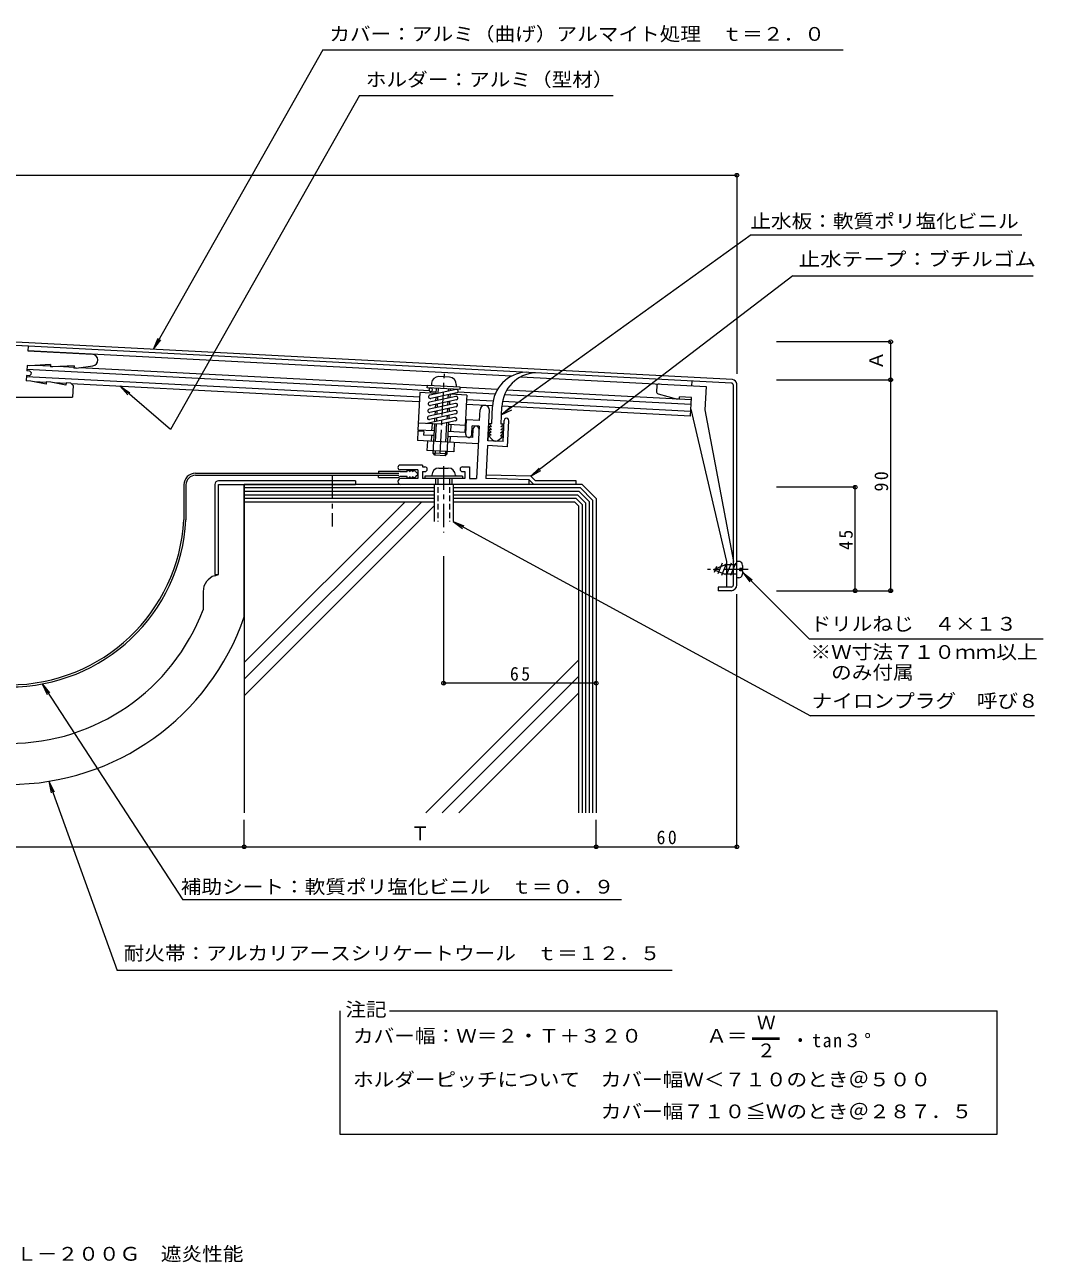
# Model space of a CAD drawing. Units: millimetres, scale not verified. Extents: x -378 to 378, y -270 to 258.
# Drawn here: x -57 to 378, y -270 to 258 of the extents above; entities that cross this region are included whole.
import ezdxf
from ezdxf.enums import TextEntityAlignment as Align

# ---------------------------------------------------------------- set-up
doc = ezdxf.new("R2010")
doc.units = ezdxf.units.MM
doc.header["$LTSCALE"] = 2
doc.header["$PDMODE"] = 32
doc.header["$PDSIZE"] = 1.6
doc.linetypes.add('CHAIN1', pattern=[8, 5, -1, 1, -1])
doc.linetypes.add('DASHED1', pattern=[1.8, 1.2, -0.6])
for name, color, linetype, lineweight in [('D-0', 3, 'Continuous', 9), ('D-1', 2, 'Continuous', 9), ('D-2', 4, 'Continuous', 9), ('D-3', 6, 'Continuous', 5), ('D-4', 7, 'Continuous', 9), ('D-5', 7, 'Continuous', 9)]:
    doc.layers.add(name, color=color, linetype=linetype, lineweight=lineweight)
doc.layers.add('F-0_F-0ﾚｲﾔ', color=2, linetype='Continuous')
doc.styles.add('ＭＳ ゴシック', font='')
doc.styles.get('ＭＳ ゴシック').set_extended_font_data('MS Gothic')

msp = doc.modelspace()

# ---------------------------------------------------------------- linework, layer by layer
at = {"layer": 'D-0'}
for p, q in [((245.153, 106.461), (-63.036, 122.612)), ((244.648, 104.985), (-63.036, 121.111)), ((245.464, 18.965), (245.464, 103.994)), ((246.964, 18.965), (246.964, 104.891)), ((238.964, 17.965), (238.964, 16.465)), ((244.464, 17.965), (238.964, 17.965)), ((244.464, 16.465), (238.964, 16.465))]:
    msp.add_line(p, q, dxfattribs=at)
for centre, radius, start, end in [((244.964, 104.468), 2, 0, 86.99953), ((244.464, 103.994), 1, 0, 86.99922), ((244.464, 18.965), 1, 270, 0), ((244.464, 18.965), 2.5, 270, 0)]:
    msp.add_arc(centre, radius, start, end, dxfattribs=at)
at = {"layer": 'D-1'}
for p, q in [((-55.141, 120.686), (-63.036, 121.1)), ((-55.141, 120.686), (-55.245, 118.699)), ((-55.245, 118.699), (-27.783, 117.26)), ((150.901, 107.907), (-55.243, 118.71)), ((-55.572, 112.458), (-55.69, 110.211)), ((-45.572, 112.195), (-52.212, 112.543)), ((-45.533, 112.933), (-45.585, 111.934)), ((-44.587, 111.882), (-45.585, 111.934)), ((-35.547, 112.41), (-44.587, 111.882)), ((-35.586, 111.672), (-42.226, 112.02)), ((-35.547, 112.41), (-35.599, 111.411)), ((-34.601, 111.359), (-35.599, 111.411)), ((-34.601, 111.359), (-27.586, 112.285)), ((99.334, 104.601), (-33.183, 111.546)), ((-55.794, 108.214), (-55.912, 105.967)), ((-53.915, 105.862), (-55.912, 105.967)), ((111.77, 98.942), (-55.82, 107.726)), ((-54.503, 108.146), (-55.794, 108.214)), ((-54.399, 110.143), (-55.69, 110.211)), ((101.324, 102.494), (-55.663, 110.721)), ((-53.76, 108.815), (-54.503, 108.146)), ((-53.729, 109.4), (-54.399, 110.143)), ((-53.76, 108.815), (-53.729, 109.4)), ((-47.436, 105.283), (-52.376, 105.542)), ((124.462, 107.498), (119.969, 107.733)), ((154.917, 107.696), (233.805, 103.562)), ((227.814, 103.876), (227.918, 105.862)), ((-45.427, 105.417), (-47.424, 105.522)), ((-38.988, 104.079), (-45.427, 105.417)), ((-38.948, 104.838), (-43.887, 105.097)), ((-38.935, 105.077), (-38.988, 104.079)), ((98.863, 97.616), (-36.712, 104.721)), ((-35.992, 103.922), (-36.254, 98.929)), ((115.028, 103.779), (99.334, 104.601)), ((115.845, 101.733), (101.398, 102.49)), ((111.852, 100.937), (111.014, 84.959)), ((118.843, 100.571), (111.852, 100.937)), ((114.986, 102.988), (115.039, 103.986)), ((128.967, 102.255), (114.986, 102.988)), ((129.019, 103.254), (115.039, 103.986)), ((127.287, 102.317), (116.145, 99.897)), ((116.418, 101.407), (118.879, 101.278)), ((127.606, 100.852), (116.463, 98.432)), ((116.816, 104.895), (116.763, 103.896)), ((118.843, 100.571), (118.958, 102.78)), ((119.648, 100.658), (119.757, 102.738)), ((124.105, 101.626), (124.151, 102.507)), ((124.915, 101.802), (124.95, 102.466)), ((127.302, 104.345), (127.249, 103.346)), ((143.939, 100.261), (128.015, 101.095)), ((128.967, 102.255), (129.019, 103.254)), ((144.904, 102.213), (129.008, 103.046)), ((227.5, 97.884), (148.899, 102.003)), ((212.783, 103.683), (212.668, 101.488)), ((213.399, 100.472), (221.6, 98.193)), ((233.805, 103.562), (233.283, 93.596)), ((-89.819, 98.929), (-36.254, 98.929)), ((98.968, 97.611), (98.863, 97.616)), ((111.665, 96.945), (98.968, 97.611)), ((126.973, 96.326), (115.831, 93.905)), ((127.13, 99.322), (115.988, 96.901)), ((127.449, 97.856), (116.307, 95.436)), ((118.524, 94.49), (118.599, 95.934)), ((118.681, 97.486), (118.757, 98.929)), ((119.334, 94.666), (119.41, 96.11)), ((119.491, 97.662), (119.567, 99.106)), ((123.791, 95.634), (123.866, 97.078)), ((123.948, 98.63), (124.024, 100.074)), ((124.601, 95.81), (124.677, 97.254)), ((124.758, 98.806), (124.834, 100.257)), ((131.825, 99.89), (124.834, 100.257)), ((142.848, 95.311), (131.615, 95.9)), ((131.825, 99.89), (131.72, 97.896)), ((143.076, 97.302), (131.72, 97.897)), ((227.133, 90.894), (146.842, 95.102)), ((227.238, 92.891), (147.071, 97.092)), ((227.395, 95.887), (147.934, 100.051)), ((222.506, 98.146), (222.56, 99.165)), ((227.553, 98.904), (222.56, 99.165)), ((227.133, 90.894), (227.553, 98.904)), ((126.659, 90.334), (114.826, 87.763)), ((126.816, 93.33), (115.674, 90.909)), ((127.135, 91.864), (115.992, 89.444)), ((127.292, 94.86), (116.149, 92.44)), ((118.21, 88.499), (118.285, 89.942)), ((118.367, 91.494), (118.442, 92.938)), ((119.02, 88.675), (119.096, 90.118)), ((119.177, 91.67), (119.253, 93.114)), ((123.477, 89.642), (123.553, 91.086)), ((123.634, 92.639), (123.709, 94.082)), ((124.287, 89.819), (124.363, 91.262)), ((124.444, 92.815), (124.52, 94.258)), ((137.267, 89.091), (137.503, 93.588)), ((140.817, 80.396), (141.497, 93.379)), ((227.291, 93.91), (242.464, 28.881)), ((233.283, 93.596), (245.464, 28.881)), ((110.988, 84.46), (110.779, 80.465)), ((113.485, 84.329), (110.988, 84.46)), ((118.005, 84.593), (111.014, 84.959)), ((120.518, 87.465), (111.171, 87.955)), ((117.006, 84.645), (117.163, 87.641)), ((117.508, 75.106), (118.162, 87.589)), ((118.568, 80.057), (118.961, 87.547)), ((126.978, 88.868), (120.518, 87.465)), ((122.962, 79.827), (123.395, 88.09)), ((123.499, 74.792), (124.206, 88.266)), ((131.144, 86.908), (124.154, 87.275)), ((124.995, 84.226), (125.152, 87.222)), ((131.447, 83.137), (131.774, 89.379)), ((137.267, 89.091), (131.774, 89.379)), ((133.944, 83.006), (134.14, 86.751)), ((137.136, 86.594), (134.14, 86.751)), ((134.378, 81.732), (134.574, 85.477)), ((137.136, 86.594), (135.965, 64.255)), ((141.107, 85.976), (140.815, 80.396)), ((147.306, 80.056), (147.777, 89.044)), ((149.194, 77.876), (149.774, 88.939)), ((136.744, 79.105), (110.779, 80.465)), ((113.485, 84.329), (113.406, 82.831)), ((116.901, 82.648), (113.406, 82.831)), ((115.024, 80.243), (114.814, 76.248)), ((116.771, 80.151), (116.902, 82.648)), ((117.9, 82.596), (116.901, 82.648)), ((131.873, 81.863), (123.892, 82.282)), ((124.76, 79.733), (124.891, 82.229)), ((126.508, 79.641), (126.298, 75.647)), ((134.378, 81.732), (131.881, 81.863)), ((147.306, 80.056), (140.815, 80.396)), ((126.298, 75.647), (114.814, 76.248)), ((118.265, 74.265), (117.508, 75.106)), ((123.5, 74.792), (117.508, 75.106)), ((118.359, 76.063), (118.265, 74.265)), ((122.659, 74.035), (118.265, 74.265)), ((122.753, 75.832), (122.659, 74.035)), ((122.659, 74.035), (123.5, 74.792)), ((140.708, 78.321), (139.971, 64.256)), ((149.194, 77.876), (140.708, 78.321)), ((112.964, 70.005), (103.464, 70.005)), ((112.964, 70.005), (112.964, 69.255)), ((112.964, 69.255), (113.964, 69.255)), ((119.964, 68.755), (123.964, 68.755)), ((110.964, 68.005), (103.464, 68.005)), ((112.964, 67.255), (113.964, 67.255)), ((112.964, 67.255), (112.964, 64.255)), ((130.964, 64.255), (112.964, 64.255)), ((129.964, 65.255), (113.964, 65.255)), ((113.964, 65.255), (113.964, 64.255)), ((116.964, 65.755), (116.964, 65.255)), ((118.464, 64.255), (118.464, 61.755)), ((119.464, 64.255), (119.464, 61.755)), ((124.464, 64.255), (124.464, 61.755)), ((125.464, 64.255), (125.464, 61.755)), ((126.964, 65.755), (126.964, 65.255)), ((129.964, 67.255), (130.964, 67.255)), ((129.964, 65.255), (129.964, 64.255)), ((130.964, 67.255), (130.964, 64.255)), ((132.964, 64.255), (135.965, 64.255)), ((158.464, 63.755), (139.993, 64.255)), ((159.102, 65.239), (140.049, 65.754)), ((158.464, 61.755), (158.464, 63.755)), ((158.464, 63.755), (160.464, 61.755)), ((159.102, 65.239), (161.085, 63.255)), ((117.964, 61.755), (117.964, 45.901)), ((125.964, 61.755), (125.964, 45.901)), ((236.964, 25.465), (241.793, 27.465)), ((238.338, 26.823), (237.292, 24.267)), ((240.745, 28.172), (238.895, 23.649)), ((242.6, 28.172), (240.467, 22.958)), ((246.964, 27.465), (241.793, 27.465)), ((244.455, 28.172), (242.322, 22.958)), ((242.464, 28.881), (242.464, 17.965)), ((246.311, 28.172), (244.178, 22.958)), ((246.964, 21.965), (246.964, 28.965)), ((247.793, 28.965), (246.964, 28.965)), ((236.964, 25.465), (241.793, 23.465)), ((246.964, 23.465), (241.793, 23.465)), ((247.793, 21.965), (246.964, 21.965)), ((248.164, 24.935), (248.164, 25.995)), ((249.549, 25.995), (248.164, 25.995)), ((249.549, 24.935), (248.164, 24.935))]:
    msp.add_line(p, q, dxfattribs=at)
at = {"layer": 'D-1', "linetype": 'CHAIN1'}
for p, q in [((120.535, 75.126), (122.311, 109.004)), ((121.964, 69.504), (121.964, 41.321))]:
    msp.add_line(p, q, dxfattribs=at)
at = {"layer": 'D-1', "linetype": 'DASHED1'}
for p, q in [((119.464, 64.255), (119.464, 45.901)), ((124.464, 64.255), (124.464, 45.901))]:
    msp.add_line(p, q, dxfattribs=at)
at = {"layer": 'D-1', "color": 7, "linetype": 'CHAIN1'}
msp.add_line((251.737, 25.465), (234.365, 25.465), dxfattribs=at)
at = {"layer": 'D-1'}
for points in [[(-45.533, 112.933), (-54.573, 112.406), (-55.572, 112.458)], [(-47.424, 105.522), (-47.476, 104.523), (-53.915, 105.862)], [(-35.992, 103.922), (-36.938, 104.973), (-38.935, 105.077)], [(131.72, 97.896), (130.987, 83.912), (123.997, 84.279)], [(129.964, 69.255), (132.964, 69.255), (132.964, 64.255)], [(110.964, 68.005), (110.964, 64.255), (103.714, 64.255)], [(178.464, 61.755), (178.464, 63.255), (161.085, 63.255)]]:
    msp.add_lwpolyline(points, dxfattribs=at)
for centre, radius, start, end in [((-27.913, 114.763), 2.5, 277.52177, 86.99968), ((119.812, 104.737), 3, 87.00008, 177.00008), ((124.305, 104.502), 3, 357.00008, 87.00008), ((116.461, 102.16), 0.75, 86.99707, 86.9969), ((127.446, 101.585), 0.75, 282.26526, 102.24547), ((213.666, 101.436), 1, 176.99939, 254.47154), ((213.782, 103.631), 1, 87.00079, 177.00082), ((116.147, 96.168), 0.75, 102.26526, 282.24547), ((116.305, 99.164), 0.75, 102.26765, 282.24306), ((127.132, 95.593), 0.75, 282.25417, 102.26526), ((127.289, 98.589), 0.75, 282.26767, 102.24306), ((139.5, 93.483), 2, 357.00079, 176.99785), ((115.833, 90.177), 0.75, 102.24545, 282.26526), ((115.991, 93.173), 0.75, 102.25417, 282.25417), ((126.818, 89.601), 0.75, 282.24547, 102.26526), ((126.975, 92.597), 0.75, 282.24306, 102.26767), ((148.775, 88.991), 1, 357.00064, 177.00064), ((135.823, 85.411), 1.25, 357.00089, 177.00089), ((132.695, 83.072), 1.25, 177.00082, 357.00089), ((103.464, 69.005), 1, 90, 270), ((113.964, 68.255), 1, 270, 90), ((119.964, 65.755), 3, 90, 180), ((123.964, 65.755), 3, 0, 90), ((129.964, 68.255), 1, 90, 270), ((103.714, 63.005), 1.25, 90, 270), ((247.793, 27.465), 1.5, 15.46611, 90), ((240.564, 25.465), 9, 3.37602, 15.46603), ((247.793, 23.465), 1.5, 270, 344.53391), ((240.564, 25.465), 9, 344.53397, 356.62398)]:
    msp.add_arc(centre, radius, start, end, dxfattribs=at)
at = {"layer": 'D-2'}
for p, q in [((142.451, 87.742), (142.835, 95.074)), ((146.446, 87.533), (146.83, 94.864)), ((141.072, 85.311), (142.321, 85.246)), ((142.255, 83.998), (141.072, 85.311)), ((141.138, 86.559), (142.386, 86.494)), ((142.321, 85.246), (141.138, 86.559)), ((141.203, 87.808), (142.451, 87.742)), ((142.386, 86.494), (141.203, 87.808)), ((146.249, 83.788), (147.564, 84.971)), ((146.315, 85.036), (147.629, 86.219)), ((147.564, 84.971), (146.315, 85.036)), ((146.381, 86.285), (147.694, 87.468)), ((147.629, 86.219), (146.381, 86.285)), ((147.694, 87.468), (146.446, 87.533)), ((142.679, 80.885), (140.942, 82.815)), ((142.19, 82.749), (140.942, 82.815)), ((141.007, 84.063), (142.255, 83.998)), ((142.19, 82.749), (141.007, 84.063)), ((145.503, 80.737), (147.432, 82.474)), ((146.184, 82.54), (147.498, 83.723)), ((146.184, 82.54), (147.432, 82.474)), ((147.498, 83.723), (146.249, 83.788)), ((16.252, 66.567), (102.903, 66.567)), ((16.252, 65.666), (102.903, 65.666)), ((84.473, 63.355), (26.073, 63.355)), ((84.473, 63.355), (84.473, 61.755)), ((94.178, 67.467), (102.903, 67.467)), ((94.178, 67.467), (94.178, 66.567)), ((94.178, 64.767), (94.178, 65.666)), ((94.178, 64.767), (102.903, 64.767)), ((103.494, 67.117), (102.903, 67.467)), ((103.494, 65.117), (102.903, 64.767)), ((106.494, 67.117), (103.494, 67.117)), ((106.494, 65.117), (103.494, 65.117)), ((110.906, 66.329), (110.118, 67.117)), ((110.906, 65.905), (110.118, 65.117)), ((11.252, 61.567), (11.252, 46.657)), ((12.152, 61.567), (12.152, 46.657)), ((24.473, 61.757), (24.473, 23.357)), ((26.073, 61.755), (84.473, 61.755)), ((36.973, 5.306), (36.973, 61.755)), ((24.443, 22.863), (26.073, 23.357)), ((19.473, 16.164), (19.473, 8.357))]:
    msp.add_line(p, q, dxfattribs=at)
at = {"layer": 'D-2', "linetype": 'CHAIN1'}
msp.add_line((74.473, 65.563), (74.473, 43.776), dxfattribs=at)
at = {"layer": 'D-2'}
for points in [[(107.744, 67.117), (107.604, 67.227), (107.36, 67.412), (107.108, 67.579), (106.844, 67.719), (106.683, 67.783), (106.643, 67.796), (106.574, 67.818), (106.505, 67.837), (106.435, 67.856), (106.394, 67.867)], [(107.744, 65.117), (107.604, 65.006), (107.36, 64.822), (107.108, 64.654), (106.844, 64.514), (106.683, 64.45), (106.643, 64.437), (106.574, 64.416), (106.505, 64.396), (106.394, 64.367)], [(108.994, 67.117), (108.854, 67.227), (108.61, 67.412), (108.358, 67.579), (108.094, 67.719), (107.933, 67.783), (107.893, 67.796), (107.824, 67.818), (107.755, 67.837), (107.685, 67.856), (107.644, 67.867)], [(108.994, 65.117), (108.854, 65.006), (108.61, 64.822), (108.358, 64.654), (108.094, 64.514), (107.933, 64.45), (107.893, 64.437), (107.824, 64.416), (107.755, 64.396), (107.644, 64.367)], [(110.118, 67.117), (110.01, 67.211), (109.821, 67.369), (109.627, 67.516), (109.423, 67.646), (109.299, 67.711), (109.244, 67.736), (109.148, 67.776), (109.051, 67.812), (108.951, 67.847), (108.894, 67.867)], [(110.118, 65.117), (110.01, 65.023), (109.821, 64.865), (109.627, 64.718), (109.423, 64.587), (109.299, 64.523), (109.244, 64.498), (109.148, 64.458), (109.051, 64.421), (108.951, 64.386), (108.894, 64.367)], [(24.473, 23.357), (26.073, 23.357), (26.073, 61.757)]]:
    msp.add_lwpolyline(points, dxfattribs=at)
for centre, radius, start, end in [((157.832, 94.604), 15, 92.86528, 178.20569), ((161.826, 94.394), 15, 92.86548, 178.20567), ((144.165, 82.224), 2, 221.9998, 311.9998), ((16.252, 61.567), 5, 90, 180), ((16.252, 61.567), 4.1, 90, 180), ((26.073, 61.755), 1.6, 90, 180), ((103.683, 67.124), 2.811, 359.86011, 15.33086), ((103.683, 65.11), 2.811, 344.66914, 0.13989), ((104.933, 67.124), 2.811, 359.86011, 15.33086), ((104.933, 65.11), 2.811, 344.66914, 0.13989), ((106.183, 67.124), 2.811, 359.86011, 15.33086), ((106.183, 65.11), 2.811, 344.66914, 0.13989), ((110.694, 66.117), 0.3, 315, 45), ((-63.036, 50.708), 75.297, 183.08394, 356.91606), ((-63.036, 50.708), 74.397, 183.08394, 356.91606), ((26.473, 16.164), 7, 106.85841, 180), ((-63.032, 39.568), 105.711, 198.91229, 341.08836), ((-63.032, 39.568), 88.211, 200.72241, 339.27876)]:
    msp.add_arc(centre, radius, start, end, dxfattribs=at)
at = {"layer": 'D-3'}
for p, q in [((36.964, 61.755), (36.964, -78.245)), ((180.964, 61.755), (36.964, 61.755)), ((117.964, 60.255), (36.964, 60.255)), ((117.964, 58.755), (36.964, 58.755)), ((180.343, 60.255), (125.964, 60.255)), ((179.721, 58.755), (125.964, 58.755)), ((179.721, 58.755), (183.964, 54.513)), ((180.343, 60.255), (185.464, 55.134)), ((180.964, 61.755), (186.964, 55.755)), ((117.964, 57.255), (36.964, 57.255)), ((117.964, 55.755), (36.964, 55.755)), ((36.964, -21.268), (112.487, 54.255)), ((36.964, -14.197), (105.416, 54.255)), ((117.964, 54.255), (36.964, 54.255)), ((179.1, 57.255), (125.964, 57.255)), ((178.479, 55.755), (125.964, 55.755)), ((177.857, 54.255), (125.964, 54.255)), ((177.857, 54.255), (179.464, 52.649)), ((178.479, 55.755), (180.964, 53.27)), ((179.1, 57.255), (182.464, 53.891)), ((180.964, 53.27), (180.964, -78.245)), ((182.464, 53.891), (182.464, -78.245)), ((183.964, 54.513), (183.964, -78.245)), ((185.464, 55.134), (185.464, -78.245)), ((186.964, 55.755), (186.964, -78.245)), ((36.964, -28.339), (117.964, 52.661)), ((179.464, 52.649), (179.464, -78.245)), ((114.338, -78.245), (179.464, -13.118)), ((121.408, -78.245), (179.464, -20.189)), ((128.479, -78.245), (179.464, -27.26))]:
    msp.add_line(p, q, dxfattribs=at)
at = {"layer": 'D-4'}
for p, q in [((70.539, 247.064), (-1.638, 119.447)), ((70.539, 247.064), (292.184, 247.064)), ((86.085, 227.631), (194.262, 227.631)), ((-373.036, 193.621), (246.964, 193.621)), ((246.964, 194.221), (246.964, 108.891)), ((253.014, 168.15), (146.466, 91.503)), ((253.014, 168.15), (368.452, 168.15)), ((270.751, 150.676), (159.102, 65.239)), ((270.751, 150.676), (373.215, 150.676)), ((-1.638, 119.447), (0.234, 124.083)), ((-1.638, 119.447), (1.371, 123.44)), ((-15.926, 103.646), (-11.746, 100.902)), ((-15.926, 103.646), (-12.599, 99.914)), ((146.466, 91.503), (150.335, 94.67)), ((146.466, 91.503), (151.023, 93.56)), ((159.102, 65.239), (162.642, 68.769)), ((159.102, 65.239), (163.435, 67.733)), ((125.964, 45.901), (130.632, 44.108)), ((125.964, 45.901), (130.008, 42.961)), ((125.964, 45.901), (278.352, -36.889)), ((249.474, 24.195), (252.518, 20.228)), ((246.964, -93.315), (246.964, 14.965)), ((277.724, -4.054), (377.527, -4.054)), ((-49.201, -23.307), (-45.947, -27.104)), ((-49.201, -23.307), (-47.041, -27.816)), ((-49.201, -23.307), (10.81, -115.374)), ((373.814, -36.889), (278.352, -36.889)), ((-46.341, -64.817), (-44.041, -69.257)), ((-46.341, -64.817), (-45.268, -69.701)), ((-46.341, -64.817), (-17.156, -145.507)), ((36.964, -93.315), (36.964, -81.219)), ((186.964, -93.315), (186.964, -81.219)), ((186.964, -92.715), (246.964, -92.715)), ((197.729, -115.374), (10.81, -115.374)), ((219.311, -145.507), (-17.156, -145.507)), ((98.888, -162.758), (357.851, -162.758)), ((357.851, -215.297), (357.851, -162.758)), ((253.465, -174.172), (265.069, -174.172)), ((253.465, -174.363), (265.069, -174.363)), ((253.465, -174.553), (265.069, -174.553)), ((253.465, -174.743), (265.069, -174.743))]:
    msp.add_line(p, q, dxfattribs=at)
for points in [[(86.085, 227.631), (5.505, 85.157), (-15.926, 103.646)], [(277.724, -4.054), (249.474, 24.195), (253.441, 21.151)], [(77.689, -162.758), (77.689, -215.297), (357.851, -215.297)]]:
    msp.add_lwpolyline(points, dxfattribs=at)
for p in [(246.964, 193.621), (186.964, -92.715), (246.964, -92.715)]:
    msp.add_point(p, dxfattribs=at)
at = {"layer": 'D-5'}
for p, q in [((312.491, 122.612), (263.785, 122.612)), ((312.491, 122.743), (312.491, 16.465)), ((263.785, 106.366), (313.091, 106.366)), ((297.388, 60.576), (263.785, 60.576)), ((297.388, 16.465), (297.388, 60.576)), ((121.964, 31.17), (121.964, -23.559)), ((263.785, 16.465), (313.091, 16.465)), ((186.964, -22.959), (121.964, -22.959)), ((186.964, -22.959), (186.964, -23.559)), ((-313.036, -92.715), (186.964, -92.715)), ((36.964, -92.715), (36.964, -93.315)), ((186.964, -92.715), (186.964, -93.315))]:
    msp.add_line(p, q, dxfattribs=at)
for p in [(312.491, 122.612), (312.491, 106.366), (297.388, 60.576), (297.388, 16.465), (312.491, 16.465), (121.964, -22.959), (186.964, -22.959), (36.964, -92.715), (186.964, -92.715)]:
    msp.add_point(p, dxfattribs=at)

# ---------------------------------------------------------------- texts
at = {"layer": 'D-4', "color": 2, "style": 'ＭＳ ゴシック'}
for s, width, p in [('カバー：アルミ（曲げ）アルマイト処理\u3000ｔ＝２．０', 1.1, (73.254, 249.182)), ('ホルダー：アルミ（型材）', 1.1, (88.799, 229.75)), ('止水板：軟質ポリ塩化ビニル', 1.1, (252.681, 169.379)), ('止水テープ：ブチルゴム', 1.15, (273.239, 153.164)), ('ドリルねじ\u3000４×１３', 1.1, (278.315, -2.36)), ('※Ｗ寸法７１０ｍｍ以上', 1.1, (278.315, -14.375)), ('\u3000のみ付属', 1.1, (278.315, -23.073)), ('ナイロンプラグ\u3000呼び８', 1.1, (278.781, -35.195)), ('補助シート：軟質ポリ塩化ビニル\u3000ｔ＝０．９', 1.1, (9.93, -114.471)), ('耐火帯：アルカリアースシリケートウール\u3000ｔ＝１２．５', 1.1, (-14.417, -142.833)), ('注記', 1.1, (80.079, -166.765)), ('カバー幅：Ｗ＝２・Ｔ＋３２０', 1.1, (83.31, -178.041)), ('Ａ＝', 1.1, (233.925, -178.049)), ('ホルダーピッチについて\u3000カバー幅Ｗ＜７１０のとき＠５００', 1.1, (83.31, -196.655)), ('\u3000\u3000\u3000\u3000\u3000\u3000\u3000\u3000\u3000\u3000\u3000\u3000カバー幅７１０≦Ｗのとき＠２８７．５', 1.1, (83.31, -210.27))]:
    msp.add_text(s, height=5.865, dxfattribs=dict(at, width=width)).set_placement(p, align=Align.BOTTOM_LEFT)
for s, p in [('Ｗ', (255.472, -172.391)), ('２', (255.472, -184.247))]:
    msp.add_text(s, height=5.865, dxfattribs=at).set_placement(p, align=Align.BOTTOM_LEFT)
at = {"layer": 'D-4', "color": 2, "char_height": 5.865, "attachment_point": 7, "style": 'ＭＳ ゴシック'}
for s, insert in [('\\T1.27;\\W0.95;60', (212.714, -91.715)), ('\\T1.17;\\W0.95;・tan３°', (270.181, -178.291))]:
    msp.add_mtext(s, dxfattribs=dict(at, insert=insert))
at = {"layer": 'D-5', "color": 2, "style": 'ＭＳ ゴシック'}
msp.add_text('Ａ', height=5.865, rotation=90, dxfattribs=at).set_placement((310.98, 110.653), align=Align.BOTTOM_LEFT)
msp.add_text('Ｔ', height=5.865, dxfattribs=at).set_placement((107.964, -91.715), align=Align.BOTTOM_LEFT)
at = {"layer": 'D-5', "color": 2, "char_height": 5.865, "attachment_point": 7, "rotation": 90, "style": 'ＭＳ ゴシック'}
for s, insert in [('\\T1.27;\\W0.95;90', (311.491, 58.768)), ('\\T1.27;\\W0.95;45', (296.388, 33.839))]:
    msp.add_mtext(s, dxfattribs=dict(at, insert=insert))
at = {"layer": 'D-5', "color": 2, "insert": (150.214, -21.959), "char_height": 5.865, "attachment_point": 7, "style": 'ＭＳ ゴシック'}
msp.add_mtext('\\T1.27;\\W0.95;65', dxfattribs=at)
at = {"layer": 'F-0_F-0ﾚｲﾔ', "style": 'ＭＳ ゴシック', "width": 1.1}
msp.add_text('屋根－屋根\u3000ＡＸ１１Ｌ－２００Ｇ\u3000遮炎性能', height=5.865, dxfattribs=at).set_placement((-148.161, -270.993), align=Align.BOTTOM_LEFT)

doc.saveas('drawing.dxf')
